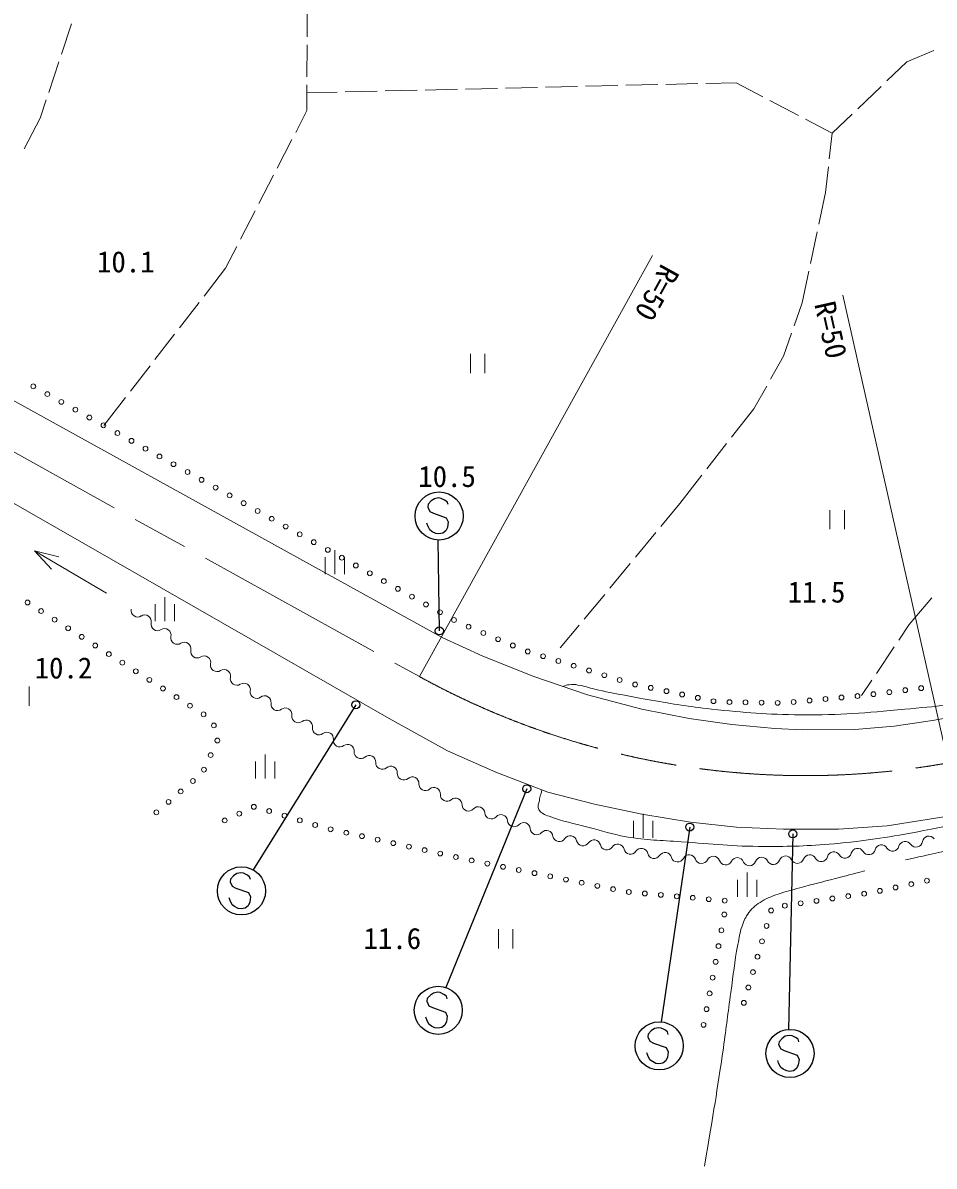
# Model space of a CAD drawing. Units: millimetres, scale not verified. Extents: x 40000 to 680000, y 20000 to 380000.
# Drawn here: x 105256 to 162064, y 246261 to 317518 of the extents above; entities that cross this region are included whole.
import ezdxf
from ezdxf.enums import TextEntityAlignment as Align

# ---------------------------------------------------------------- set-up
doc = ezdxf.new("R2010")
doc.units = ezdxf.units.MM
doc.header["$LTSCALE"] = 1000
doc.linetypes.add('CHAIN', pattern=[18.5, 12, -1.5, 3.5, -1.5])
for name, color, linetype, lineweight in [('M-BMK', 2, 'CHAIN', 13), ('M-STR-HTXT', 7, 'Continuous', 13), ('M-STR-STRC', 7, 'Continuous', 25), ('M-WORK', 1, 'Continuous', 13)]:
    doc.layers.add(name, color=color, linetype=linetype, lineweight=lineweight)
doc.styles.add('ＭＳ ゴシック', font='')
doc.styles.get('ＭＳ ゴシック').set_extended_font_data('MS Gothic')

msp = doc.modelspace()

# ---------------------------------------------------------------- linework, layer by layer
at = {"layer": 'M-BMK'}
msp.add_line((84269, 302069), (129983, 276770), dxfattribs=at)
msp.add_arc((154047, 320599), 50000, 241.23092, 280.23355, dxfattribs=at)
at = {"layer": 'M-STR-HTXT'}
for p, q in [((129983, 276770), (144509, 303019)), ((162930, 271394), (156370, 300549))]:
    msp.add_line(p, q, dxfattribs=at)
at = {"layer": 'M-STR-STRC'}
for p, q in [((131157, 287907), (130908, 287857)), ((131331, 287883), (131157, 287907)), ((131547, 287774), (131331, 287883)), ((130518, 287510), (130495, 287339)), ((130495, 287339), (130623, 287066)), ((130711, 287718), (130518, 287510)), ((130908, 287857), (130711, 287718)), ((131712, 287662), (131547, 287774)), ((131763, 287495), (131712, 287662)), ((130623, 287066), (130849, 286956)), ((130849, 286956), (131648, 286673)), ((131648, 286673), (131768, 286414)), ((130498, 286177), (130440, 286342)), ((130624, 285911), (130498, 286177)), ((130779, 285800), (130624, 285911)), ((130998, 285688), (130779, 285800)), ((131617, 285850), (131430, 285706)), ((131724, 286073), (131617, 285850)), ((131768, 286414), (131724, 286073)), ((131179, 285663), (130998, 285688)), ((131219, 279624), (131147, 285281)), ((131430, 285706), (131179, 285663)), ((126016, 275013), (119613, 264725)), ((136667, 269778), (131623, 257398)), ((146826, 267394), (145053, 255253)), ((153253, 266968), (152995, 254781)), ((118586, 264492), (118389, 264353)), ((118835, 264542), (118586, 264492)), ((119008, 264518), (118835, 264542)), ((119225, 264409), (119008, 264518)), ((119390, 264297), (119225, 264409)), ((118196, 264145), (118172, 263975)), ((118172, 263975), (118301, 263701)), ((118389, 264353), (118196, 264145)), ((118301, 263701), (118527, 263591)), ((119441, 264130), (119390, 264297)), ((118176, 262812), (118117, 262977)), ((118527, 263591), (119325, 263308)), ((119325, 263308), (119446, 263049)), ((119446, 263049), (119401, 262708)), ((118302, 262546), (118176, 262812)), ((118457, 262436), (118302, 262546)), ((118676, 262323), (118457, 262436)), ((118856, 262298), (118676, 262323)), ((119108, 262341), (118856, 262298)), ((119295, 262485), (119108, 262341)), ((119401, 262708), (119295, 262485)), ((130466, 256704), (130442, 256534)), ((130442, 256534), (130570, 256260)), ((130658, 256912), (130466, 256704)), ((130855, 257051), (130658, 256912)), ((131104, 257101), (130855, 257051)), ((131278, 257077), (131104, 257101)), ((131494, 256968), (131278, 257077)), ((131659, 256857), (131494, 256968)), ((131711, 256689), (131659, 256857)), ((130570, 256260), (130797, 256150)), ((130797, 256150), (131595, 255867)), ((131595, 255867), (131715, 255609)), ((130445, 255371), (130387, 255536)), ((130571, 255105), (130445, 255371)), ((130726, 254995), (130571, 255105)), ((131671, 255267), (131564, 255044)), ((131715, 255609), (131671, 255267)), ((130946, 254882), (130726, 254995)), ((131126, 254857), (130946, 254882)), ((131377, 254900), (131126, 254857)), ((131564, 255044), (131377, 254900)), ((144239, 254488), (144215, 254317)), ((144432, 254696), (144239, 254488)), ((144629, 254835), (144432, 254696)), ((144878, 254885), (144629, 254835)), ((145051, 254861), (144878, 254885)), ((145268, 254752), (145051, 254861)), ((145433, 254640), (145268, 254752)), ((145484, 254473), (145433, 254640)), ((153031, 254410), (152782, 254360)), ((153205, 254386), (153031, 254410)), ((144215, 254317), (144344, 254044)), ((144344, 254044), (144570, 253933)), ((144570, 253933), (145369, 253651)), ((152393, 254013), (152369, 253842)), ((152369, 253842), (152497, 253569)), ((152585, 254221), (152393, 254013)), ((152782, 254360), (152585, 254221)), ((153421, 254277), (153205, 254386)), ((153586, 254165), (153421, 254277)), ((153637, 253998), (153586, 254165)), ((144219, 253155), (144160, 253320)), ((144345, 252889), (144219, 253155)), ((145444, 253051), (145338, 252827)), ((145369, 253651), (145489, 253392)), ((145489, 253392), (145444, 253051)), ((152497, 253569), (152724, 253458)), ((152724, 253458), (153522, 253176)), ((153522, 253176), (153642, 252917)), ((144500, 252778), (144345, 252889)), ((144719, 252666), (144500, 252778)), ((144900, 252640), (144719, 252666)), ((145151, 252683), (144900, 252640)), ((145338, 252827), (145151, 252683)), ((152372, 252680), (152314, 252845)), ((152498, 252414), (152372, 252680)), ((152653, 252303), (152498, 252414)), ((152872, 252191), (152653, 252303)), ((153491, 252352), (153304, 252208)), ((153598, 252576), (153491, 252352)), ((153642, 252917), (153598, 252576)), ((153053, 252165), (152872, 252191)), ((153304, 252208), (153053, 252165))]:
    msp.add_line(p, q, dxfattribs=at)
for centre, radius in [((131205, 286780), 1500), ((131219, 279624), 250), ((126016, 275013), 250), ((136667, 269778), 250), ((146826, 267394), 250), ((153253, 266968), 250), ((118882, 263415), 1500), ((131152, 255974), 1500), ((144926, 253758), 1500), ((153079, 253283), 1500)]:
    msp.add_circle(centre, radius, dxfattribs=at)
at = {"layer": 'M-WORK'}
for p, q in [((122986, 318656), (122979, 316656)), ((107663, 315558), (108294, 317456)), ((122977, 316156), (122969, 314156)), ((160365, 315079), (162047, 315801)), ((106874, 313186), (107505, 315083)), ((159125, 313895), (160365, 315079)), ((122967, 313656), (122961, 312047)), ((137841, 313508), (139840, 313555)), ((140340, 313567), (142340, 313614)), ((142839, 313626), (144839, 313673)), ((145339, 313685), (147338, 313733)), ((147838, 313744), (149717, 313789)), ((149717, 313789), (151388, 312912)), ((157317, 312169), (158764, 313550)), ((122966, 313156), (124844, 313201)), ((125344, 313213), (127344, 313260)), ((127844, 313272), (129843, 313319)), ((130343, 313331), (132342, 313378)), ((132842, 313390), (134842, 313437)), ((135342, 313449), (137341, 313496)), ((106338, 311572), (106717, 312711)), ((151831, 312679), (153602, 311750)), ((105330, 309664), (106338, 311572)), ((122961, 312047), (122263, 310694)), ((154044, 311517), (155715, 310640)), ((155715, 310640), (156955, 311824)), ((122034, 310250), (121116, 308472)), ((155529, 309037), (155715, 310640)), ((120887, 308028), (119970, 306251)), ((155284, 306937), (155471, 308540)), ((154872, 304975), (155284, 306937)), ((119740, 305807), (118823, 304029)), ((154357, 302528), (154769, 304486)), ((118594, 303585), (117895, 302232)), ((117895, 302232), (116549, 300490)), ((153842, 300077), (154255, 302039)), ((116243, 300094), (115020, 298512)), ((153344, 298642), (153842, 300077)), ((114714, 298116), (113491, 296534)), ((152681, 296735), (153179, 298169)), ((133165, 296889), (133165, 295689)), ((134065, 295689), (134065, 296889)), ((151872, 295316), (152681, 296735)), ((113185, 296139), (111962, 294556)), ((150816, 293463), (151625, 294881)), ((111656, 294161), (110309, 292419)), ((149434, 291690), (150816, 293463)), ((147897, 289719), (149127, 291296)), ((146208, 287552), (147590, 289324)), ((145035, 286136), (146208, 287552)), ((155567, 287152), (155567, 285952)), ((156467, 285952), (156467, 287152)), ((143441, 284210), (144716, 285751)), ((110479, 281967), (105976, 284606)), ((105976, 284606), (107043, 283459)), ((105976, 284606), (107498, 284236)), ((124710, 283161), (124710, 284661)), ((124110, 283161), (124110, 284211)), ((125310, 283161), (125310, 284211)), ((141846, 282284), (143122, 283825)), ((114104, 280231), (114104, 281731)), ((140252, 280359), (141528, 281899)), ((161925, 281674), (160506, 280026)), ((113504, 280231), (113504, 281281)), ((114704, 280231), (114704, 281281)), ((138761, 278557), (139933, 279974)), ((160506, 280026), (159856, 279053)), ((159578, 278637), (158468, 276974)), ((158190, 276558), (157540, 275585)), ((105648, 274949), (105648, 276149)), ((120369, 270427), (120369, 271927)), ((119769, 270427), (119769, 271477)), ((120969, 270427), (120969, 271477)), ((143924, 266728), (143924, 268228)), ((143324, 266728), (143324, 267778)), ((144524, 266728), (144524, 267778)), ((150409, 263056), (150409, 264556)), ((149809, 263056), (149809, 264106)), ((151009, 263056), (151009, 264106)), ((134907, 261030), (134907, 259830)), ((135807, 259830), (135807, 261030))]:
    msp.add_line(p, q, dxfattribs=at)
for points in [[(76378, 308582), (78879, 307535), (82843, 305752), (86373, 304017), (92530, 300674), (131388, 279214), (133939, 278043), (137106, 276776), (140452, 275635), (143845, 274744), (146785, 274165), (149443, 273790), (152132, 273540), (153852, 273461), (157128, 273485), (159567, 273688), (161960, 274032), (163695, 274345), (177199, 277120), (203424, 283479), (209584, 284813)], [(74738, 303913), (77084, 302862), (79773, 301579), (83839, 299453), (91712, 294993), (128098, 274154), (131734, 272136), (134736, 270823), (137988, 269572), (140896, 268822), (143852, 268196), (146869, 267696), (149747, 267383), (152670, 267258), (156095, 267258), (159144, 267461), (162537, 268008), (166321, 268978), (173232, 270635), (210500, 279466)]]:
    msp.add_lwpolyline(points, dxfattribs=at)
for centre in [(105907, 294865), (106782, 294379), (107656, 293894), (108530, 293408), (109404, 292922), (110278, 292436), (111152, 291951), (112026, 291465), (112901, 290980), (113775, 290494), (114649, 290009), (115523, 289523), (116397, 289038), (117272, 288552), (118146, 288067), (119020, 287581), (119894, 287096), (120769, 286610), (121643, 286124), (122517, 285639), (123391, 285153), (124265, 284668), (125140, 284182), (126014, 283697), (126888, 283211), (127762, 282726), (128637, 282240), (105549, 281394), (129511, 281755), (106393, 280857), (130385, 281269), (131259, 280784), (107237, 280321), (132133, 280298), (108081, 279785), (108925, 279248), (133041, 279881), (133962, 279490), (109769, 278712), (134882, 279100), (135803, 278710), (110613, 278176), (136731, 278339), (137686, 278042), (111457, 277639), (112301, 277103), (138641, 277746), (139596, 277449), (140551, 277153), (113145, 276567), (141506, 276856), (142461, 276560), (113989, 276030), (143421, 276281), (144399, 276072), (145377, 275864), (146355, 275655), (158279, 275678), (159271, 275803), (160263, 275928), (161255, 276053), (114833, 275494), (115677, 274958), (147333, 275446), (148311, 275238), (149306, 275184), (150306, 275167), (151306, 275150), (152306, 275132), (153303, 275191), (154298, 275284), (155294, 275376), (156290, 275468), (157286, 275561), (116521, 274421), (117166, 273728), (117383, 272787), (116963, 271879), (116544, 270971), (115856, 270266), (115098, 269615), (114339, 268963), (119654, 268653), (113581, 268312), (117840, 267809), (118747, 268231), (120608, 268393), (121565, 268103), (122522, 267812), (123479, 267521), (124442, 267257), (125419, 267040), (126395, 266824), (127371, 266607), (128348, 266391), (129324, 266174), (130300, 265958), (131276, 265741), (132253, 265525), (133231, 265316), (134211, 265117), (135191, 264918), (136171, 264719), (137151, 264521), (138131, 264322), (139111, 264123), (140091, 263924), (141071, 263726), (142051, 263527), (159660, 263629), (160638, 263841), (161615, 264053), (143034, 263345), (144030, 263255), (145025, 263166), (146021, 263076), (147017, 262987), (148013, 262897), (149009, 262808), (154733, 262793), (155722, 262942), (156710, 263091), (157699, 263240), (158683, 263417), (151901, 262191), (152755, 262495), (153744, 262644), (148984, 261942), (148804, 260959), (151618, 261231), (148623, 259975), (151335, 260272), (151052, 259313), (148443, 258992), (148255, 258009), (150769, 258354), (150485, 257395), (148067, 257027), (150202, 256436), (147879, 256045), (147691, 255063)]:
    msp.add_circle(centre, 150, dxfattribs=at)
for centre, start, end in [((112415, 280891), 168.08058, 302.84085), ((112856, 280208), 348.08058, 122.84085), ((113651, 280040), 168.08058, 302.84085), ((114092, 279358), 348.08058, 122.84085), ((114886, 279190), 168.08058, 302.84085), ((115327, 278507), 348.08058, 122.84085), ((116122, 278339), 168.08058, 302.84085), ((116563, 277657), 348.08058, 122.84085), ((117358, 277489), 168.08058, 302.84085), ((117798, 276806), 348.08058, 122.84085), ((118593, 276639), 168.08058, 302.84085), ((119034, 275956), 348.08058, 122.84085), ((119834, 275818), 172.33476, 307.09503), ((120324, 275170), 352.33476, 127.09503), ((121129, 275061), 172.33476, 307.09503), ((121619, 274413), 352.33476, 127.09503), ((122425, 274305), 172.33476, 307.09503), ((122915, 273657), 352.33476, 127.09503), ((123720, 273548), 172.33476, 307.09503), ((124210, 272900), 352.33476, 127.09503), ((125015, 272792), 172.33476, 307.09503), ((125505, 272144), 352.33476, 127.09503), ((126313, 272064), 176.33533, 311.0956), ((126847, 271451), 356.33533, 131.0956), ((127658, 271399), 176.33533, 311.0956), ((128192, 270787), 356.33533, 131.0956), ((129003, 270735), 176.33533, 311.0956), ((129537, 270123), 356.33533, 131.0956), ((130348, 270071), 176.33533, 311.0956), ((130882, 269459), 356.33533, 131.0956), ((131693, 269407), 176.33533, 311.0956), ((132227, 268794), 356.33533, 131.0956), ((133038, 268794), 183.53305, 318.29332), ((133644, 268253), 3.53305, 138.29332), ((134455, 268303), 183.53305, 318.29332), ((135062, 267762), 3.53305, 138.29332), ((135873, 267813), 183.53305, 318.29332), ((136480, 267272), 3.53305, 138.29332), ((137291, 267322), 183.53305, 318.29332), ((137897, 266781), 3.53305, 138.29332), ((138699, 266894), 192.50948, 327.26975), ((139383, 266455), 12.50948, 147.26975), ((140176, 266631), 192.50948, 327.26975), ((140859, 266192), 12.50948, 147.26975), ((160261, 266096), 30.94528, 165.70555), ((161738, 266427), 36.69784, 171.45811), ((141653, 266368), 192.50948, 327.26975), ((142336, 265929), 12.50948, 147.26975), ((143129, 266105), 192.50948, 327.26975), ((143813, 265665), 12.50948, 147.26975), ((145289, 265402), 12.50948, 147.26975), ((155808, 265444), 30.94528, 165.70555), ((157292, 265661), 30.94528, 165.70555), ((157989, 266079), 210.94528, 345.70555), ((158776, 265879), 30.94528, 165.70555), ((159473, 266296), 210.94528, 345.70555), ((160935, 266547), 216.69784, 351.45811), ((144606, 265841), 192.50948, 327.26975), ((146070, 265623), 199.12118, 333.88145), ((146799, 265265), 19.12118, 153.88145), ((147567, 265531), 199.12118, 333.88145), ((148297, 265174), 19.12118, 153.88145), ((149064, 265440), 199.12118, 333.88145), ((149794, 265082), 19.12118, 153.88145), ((150545, 265390), 205.43003, 340.1903), ((151309, 265114), 25.43003, 160.1903), ((152043, 265463), 205.43003, 340.1903), ((152807, 265188), 25.43003, 160.1903), ((153541, 265537), 205.43003, 340.1903), ((154305, 265261), 25.43003, 160.1903), ((155021, 265645), 210.94528, 345.70555), ((156505, 265862), 210.94528, 345.70555)]:
    msp.add_arc(centre, 406, start, end, dxfattribs=at)
for points, knots in [([(138911, 276161), (139088, 276226), (139156, 276246), (139320, 276269), (139530, 276299), (139653, 276285), (139862, 276248), (140279, 276175), (140502, 276081), (140915, 275988), (142274, 275681), (143046, 275555), (144417, 275310), (145878, 275049), (146700, 274913), (148175, 274752), (150347, 274515), (151573, 274411), (153757, 274393), (156289, 274372), (157710, 274498), (160231, 274737), (162253, 274929), (163395, 275014), (165391, 275393), (167992, 275887), (169415, 276325), (171989, 276941), (173780, 277370), (174344, 277506), (176571, 278052)], [0, 0, 0, 0, 1, 1, 1, 2, 2, 2, 3, 3, 3, 4, 4, 4, 5, 5, 5, 6, 6, 6, 7, 7, 7, 8, 8, 8, 9, 9, 9, 10, 10, 10, 10]), ([(137618, 269714), (137522, 269360), (137492, 269264), (137432, 268971), (137410, 268865), (137371, 268807), (137380, 268700), (137389, 268587), (137387, 268511), (137453, 268419), (137516, 268329), (137580, 268302), (137672, 268241), (137813, 268147), (137909, 268123), (138068, 268064), (138987, 267723), (139536, 267632), (140486, 267387), (141416, 267146), (141927, 266960), (142873, 266792), (144198, 266557), (144961, 266580), (146303, 266480), (148320, 266329), (149450, 266190), (151473, 266188), (153176, 266186), (154134, 266204), (155831, 266355), (157840, 266533), (158959, 266724), (160944, 267084), (163552, 267558), (164998, 267908), (167573, 268538), (169600, 269035), (170658, 269641), (172718, 269977), (173421, 270091), (173820, 270188), (174531, 270165), (174762, 270157), (174931, 270245), (175120, 270112), (175209, 270051), (175227, 269978), (175266, 269877), (175324, 269727), (175337, 269621), (175294, 269466), (175258, 269334), (175135, 269320), (175016, 269251), (174747, 269095), (174587, 269013), (174286, 268931), (173798, 268797), (173512, 268774), (173018, 268660), (171494, 268308), (170652, 268063), (169140, 267659), (167058, 267102), (165916, 266695), (163824, 266174), (162443, 265829), (161987, 265720), (160275, 265345)], [0, 0, 0, 0, 1, 1, 1, 2, 2, 2, 3, 3, 3, 4, 4, 4, 5, 5, 5, 6, 6, 6, 7, 7, 7, 8, 8, 8, 9, 9, 9, 10, 10, 10, 11, 11, 11, 12, 12, 12, 13, 13, 13, 14, 14, 14, 15, 15, 15, 16, 16, 16, 17, 17, 17, 18, 18, 18, 19, 19, 19, 20, 20, 20, 21, 21, 21, 22, 22, 22, 23, 23, 23, 23]), ([(157742, 264673), (156851, 264436), (156627, 264376), (155912, 264188), (155045, 263960), (154556, 263847), (153692, 263609), (153164, 263464), (152863, 263400), (152347, 263219), (151945, 263077), (151712, 263000), (151346, 262781), (150982, 262562), (150774, 262415), (150518, 262077), (150292, 261779), (150228, 261567), (150095, 261217), (149933, 260789), (149917, 260525), (149830, 260076), (149605, 258918), (149559, 258256), (149392, 257089), (149199, 255741), (149114, 254982), (148923, 253634), (148513, 250746), (148341, 249824), (147742, 246261)], [0, 0, 0, 0, 1, 1, 1, 2, 2, 2, 3, 3, 3, 4, 4, 4, 5, 5, 5, 6, 6, 6, 7, 7, 7, 8, 8, 8, 9, 9, 9, 10, 10, 10, 10])]:
    msp.add_open_spline(points, degree=3, knots=knots, dxfattribs=at)

# ---------------------------------------------------------------- texts
at = {"layer": 'M-STR-HTXT', "style": 'ＭＳ ゴシック'}
for rotation, p in [(241.04, (144790, 300683)), (282.681, (155626, 298385))]:
    msp.add_text('R=50', height=1320, rotation=rotation, dxfattribs=at).set_placement(p, align=Align.MIDDLE_CENTER)
at = {"layer": 'M-WORK', "style": 'ＭＳ ゴシック'}
for s, p in [('10.1', (111674, 302627)), ('10.5', (131701, 289249)), ('11.5', (154736, 282046)), ('10.2', (107786, 277314)), ('11.6', (128288, 260453))]:
    msp.add_text(s, height=1320, dxfattribs=at).set_placement(p, align=Align.MIDDLE_CENTER)

doc.saveas('drawing.dxf')
